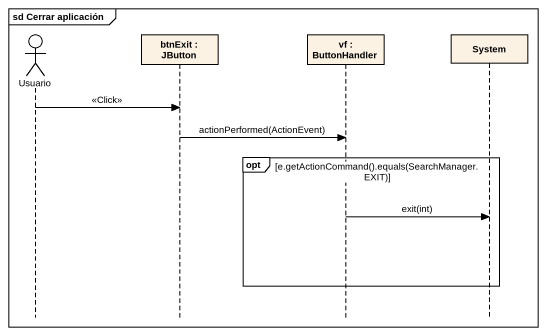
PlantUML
@startuml
mainframe sd Cerrar aplicación
hide footbox
actor Usuario
participant "btnExit : JButton" as btnExit
participant "vf : ButtonHandler" as vf
participant System

Usuario -> btnExit : <<Click>>
btnExit -> vf : actionPerformed(ActionEvent)
opt e.getActionCommand().equals(SearchManager.EXIT)
  vf -> System : exit(int)
end
@enduml
